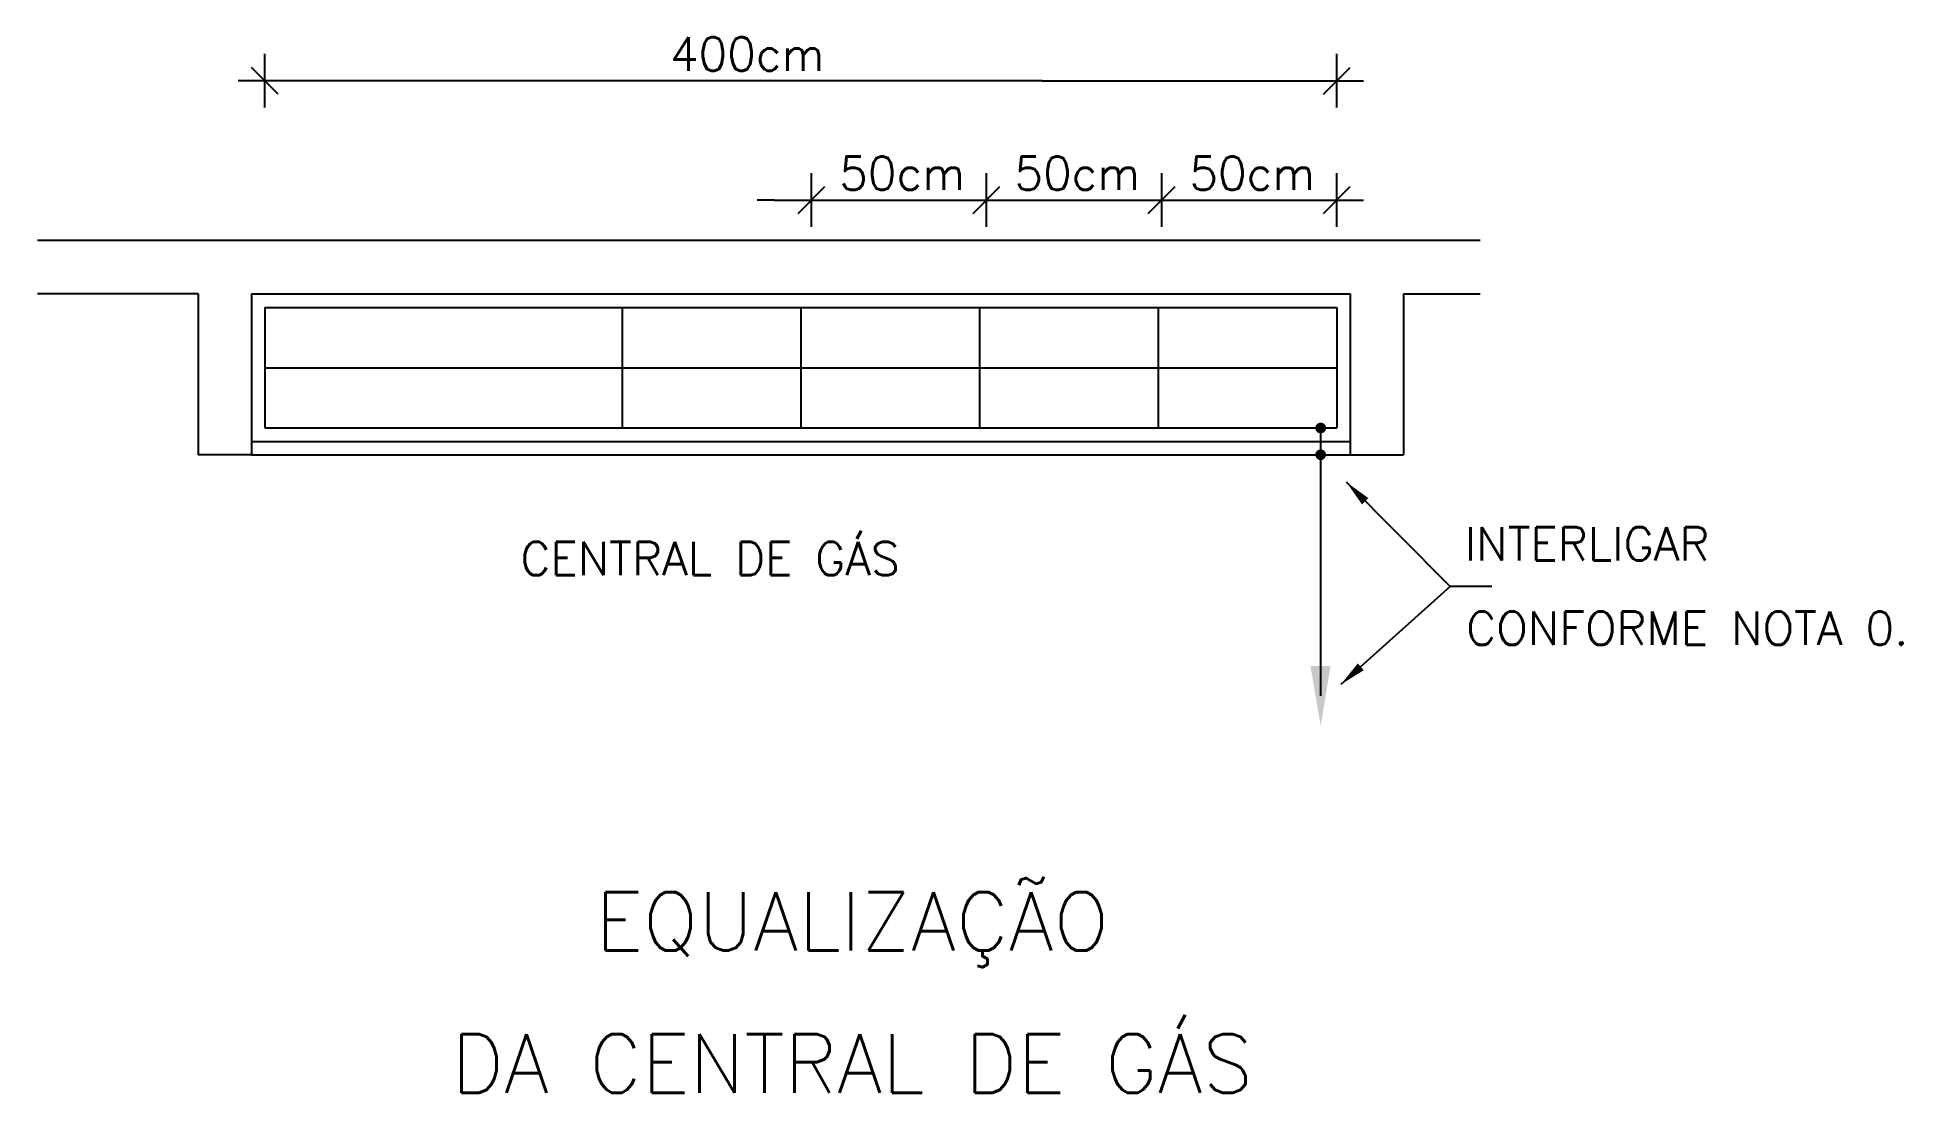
# Model space of a CAD drawing. Header units: millimetres. Extents: x -4813.1 to -4801.9, y -4658.7 to -4652.4.
import ezdxf
from ezdxf.enums import TextEntityAlignment as Align

# ---------------------------------------------------------------- set-up
doc = ezdxf.new("R2010")
doc.units = ezdxf.units.MM
doc.header["$LTSCALE"] = 10
doc.linetypes.add('DOT', pattern=[0.25, 0, -0.25])
doc.layers.add('Termotécnica', color=7, linetype='Continuous')
doc.styles.add('r140', font='romans.shx')
doc.styles.add('r80', font='romans.shx')

msp = doc.modelspace()

# ---------------------------------------------------------------- linework, layer by layer
at = {"layer": 'Termotécnica', "color": 1}
for p, q in [((-4811.673, -4652.751), (-4811.833, -4652.591)), ((-4811.753, -4652.831), (-4811.753, -4652.51)), ((-4805.414, -4652.751), (-4805.254, -4652.591)), ((-4805.334, -4652.831), (-4805.334, -4652.51)), ((-4807.099, -4652.671), (-4811.914, -4652.671)), ((-4807.099, -4652.671), (-4805.173, -4652.671)), ((-4808.479, -4653.545), (-4808.479, -4653.224)), ((-4808.479, -4653.545), (-4808.479, -4653.224)), ((-4807.431, -4653.545), (-4807.431, -4653.224)), ((-4807.431, -4653.545), (-4807.431, -4653.224)), ((-4806.382, -4653.545), (-4806.382, -4653.224)), ((-4806.382, -4653.545), (-4806.382, -4653.224)), ((-4805.334, -4653.545), (-4805.334, -4653.224)), ((-4808.56, -4653.465), (-4808.399, -4653.304)), ((-4808.56, -4653.465), (-4808.399, -4653.304)), ((-4807.511, -4653.465), (-4807.351, -4653.304)), ((-4807.511, -4653.465), (-4807.351, -4653.304)), ((-4806.463, -4653.465), (-4806.302, -4653.304)), ((-4806.463, -4653.465), (-4806.302, -4653.304)), ((-4805.414, -4653.465), (-4805.254, -4653.304)), ((-4808.704, -4653.385), (-4806.778, -4653.385)), ((-4807.099, -4653.385), (-4805.173, -4653.385)), ((-4811.753, -4654.027), (-4811.753, -4654.749)), ((-4811.753, -4654.027), (-4805.334, -4654.027)), ((-4809.614, -4654.027), (-4809.614, -4654.749)), ((-4808.544, -4654.027), (-4808.544, -4654.749)), ((-4807.474, -4654.027), (-4807.474, -4654.749)), ((-4806.404, -4654.027), (-4806.404, -4654.749)), ((-4805.334, -4654.027), (-4805.334, -4654.749)), ((-4811.753, -4654.388), (-4805.334, -4654.388)), ((-4811.753, -4654.749), (-4805.334, -4654.749)), ((-4805.43, -4656.353), (-4805.43, -4654.749))]:
    msp.add_line(p, q, dxfattribs=at)
at = {"layer": 'Termotécnica', "color": 2, "linetype": 'DOT'}
msp.add_line((-4808.704, -4653.385), (-4809.121, -4653.385), dxfattribs=at)
at = {"layer": 'Termotécnica', "color": 3}
for p, q in [((-4813.116, -4653.625), (-4804.474, -4653.625)), ((-4812.154, -4653.946), (-4813.116, -4653.946)), ((-4812.154, -4653.946), (-4812.154, -4654.909)), ((-4811.833, -4653.946), (-4811.833, -4654.909)), ((-4811.833, -4653.946), (-4805.254, -4653.946)), ((-4805.254, -4653.946), (-4805.254, -4654.909)), ((-4804.933, -4653.946), (-4804.474, -4653.946)), ((-4804.933, -4653.946), (-4804.933, -4654.909)), ((-4811.833, -4654.909), (-4812.154, -4654.909)), ((-4805.254, -4654.909), (-4804.933, -4654.909))]:
    msp.add_line(p, q, dxfattribs=at)
at = {"layer": 'Termotécnica', "color": 2}
for p, q in [((-4811.833, -4654.829), (-4805.254, -4654.829)), ((-4811.833, -4654.909), (-4805.254, -4654.909)), ((-4804.655, -4655.698), (-4805.275, -4655.074)), ((-4804.655, -4655.698), (-4805.31, -4656.285)), ((-4804.405, -4655.698), (-4804.655, -4655.698))]:
    msp.add_line(p, q, dxfattribs=at)
at = {"layer": 'Termotécnica', "color": 4, "const_width": 0.0321}
for points in [[(-4805.446, -4654.749, 1), (-4805.414, -4654.749, 1)], [(-4805.446, -4654.909, 1), (-4805.414, -4654.909, 1)]]:
    msp.add_lwpolyline(points, format="xyb", close=True, dxfattribs=at)
at = {"layer": 'Termotécnica', "color": 2}
for points in [[(-4805.144, -4655.169), (-4805.182, -4655.207), (-4805.275, -4655.074)], [(-4805.491, -4656.174), (-4805.371, -4656.174), (-4805.43, -4656.533)], [(-4805.208, -4656.159), (-4805.172, -4656.199), (-4805.31, -4656.285)]]:
    msp.add_solid(points, dxfattribs=at)

# ---------------------------------------------------------------- texts
at = {"layer": 'Termotécnica', "color": 2, "style": 'r80'}
msp.add_text('400cm', height=0.2, dxfattribs=at).set_placement((-4808.864, -4652.51), align=Align.MIDDLE)
for p in [(-4807.936, -4653.224), (-4806.887, -4653.224), (-4805.839, -4653.224)]:
    msp.add_text('50cm', height=0.2, dxfattribs=at).set_placement(p, align=Align.MIDDLE_CENTER)
for s, p in [('CENTRAL DE GÁS', (-4810.223, -4655.631)), ('INTERLIGAR ', (-4804.567, -4655.542)), ('CONFORME NOTA 0.', (-4804.558, -4656.048))]:
    msp.add_text(s, height=0.2, dxfattribs=at).set_placement(p)
at = {"layer": 'Termotécnica', "color": 5, "style": 'r140'}
for s, p in [(' EQUALIZAÇÃO ', (-4808.236, -4657.982)), ('DA CENTRAL DE GÁS', (-4808.236, -4658.833))]:
    msp.add_text(s, height=0.35, dxfattribs=at).set_placement(p, align=Align.BOTTOM_CENTER)

doc.saveas('drawing.dxf')
